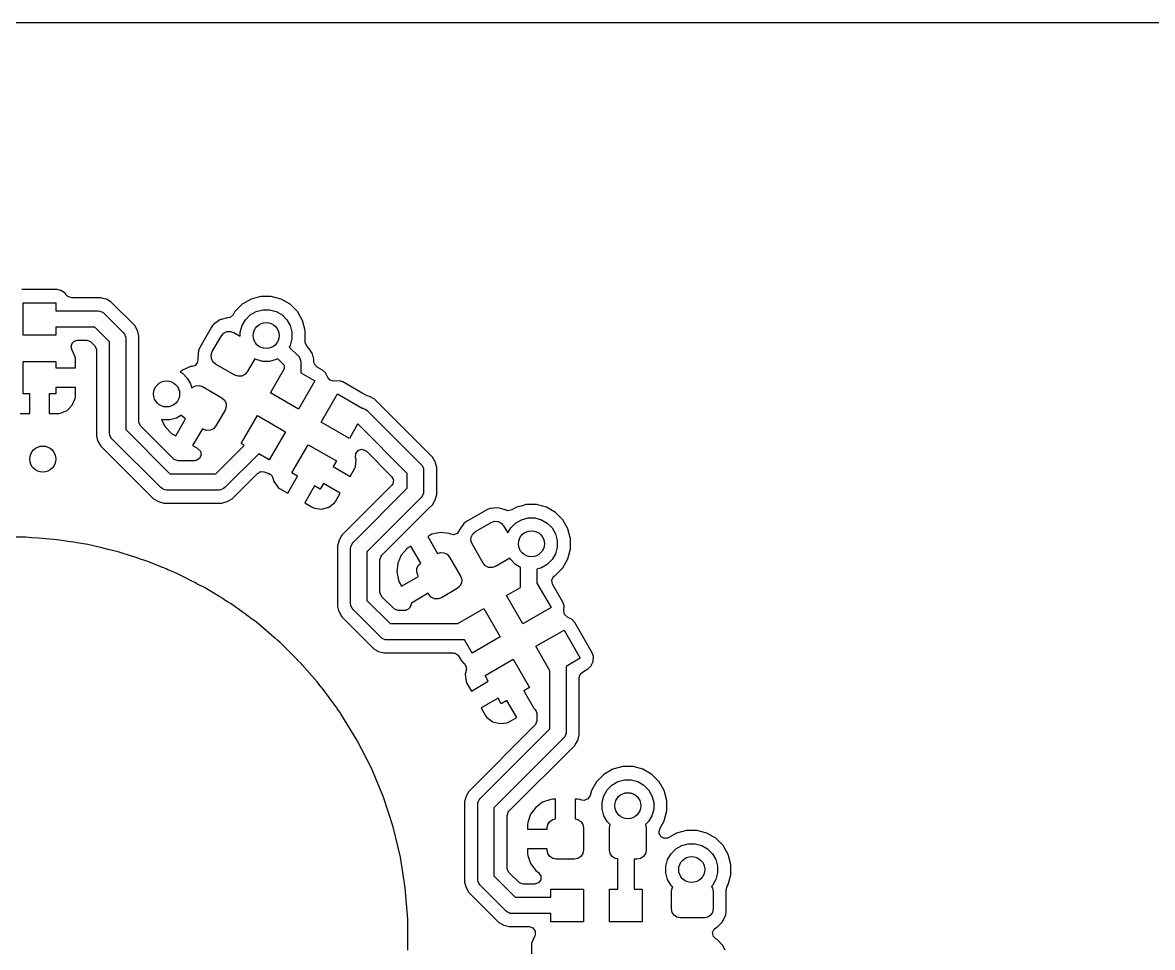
# Model space of a CAD drawing. Extents: x 0.79 to 7.64, y -5.35 to -0.98.
# Drawn here: x 5.716 to 6.399, y -1.543 to -0.984 of the extents above; entities that cross this region are included whole.
import ezdxf

# ---------------------------------------------------------------- set-up
doc = ezdxf.new("R2010")
doc.units = 0
doc.header["$MEASUREMENT"] = 0
doc.layers.add('BLACK', color=7, linetype='CONTINUOUS')

msp = doc.modelspace()

# ---------------------------------------------------------------- linework, layer by layer
at = {"layer": 'BLACK', "linetype": 'CONTINUOUS'}
for p, q in [((4.88976, -0.98427), (7.44077, -0.98427)), ((5.737, -1.14565), (5.71576, -1.14565)), ((5.7393, -1.14611), (5.737, -1.14565)), ((5.737, -1.14565), (5.737, -1.14565)), ((5.74127, -1.14742), (5.7393, -1.14611)), ((5.7393, -1.14611), (5.7393, -1.14611)), ((5.7393, -1.14611), (5.7393, -1.14611)), ((5.7393, -1.14611), (5.7393, -1.14611)), ((5.71654, -1.17323), (5.71654, -1.15354)), ((5.71654, -1.15354), (5.73622, -1.15354)), ((5.73622, -1.15354), (5.73622, -1.15846)), ((5.74191, -1.14785), (5.74127, -1.14742)), ((5.74257, -1.14884), (5.74191, -1.14785)), ((5.74191, -1.14785), (5.74191, -1.14785)), ((5.74352, -1.14983), (5.74257, -1.14884)), ((5.74581, -1.15057), (5.74352, -1.14983)), ((5.7635, -1.15057), (5.74581, -1.15057)), ((5.76549, -1.15111), (5.7635, -1.15057)), ((5.7635, -1.15057), (5.7635, -1.15057)), ((5.76676, -1.15144), (5.76549, -1.15111)), ((5.76968, -1.15313), (5.76676, -1.15144)), ((5.76676, -1.15144), (5.76676, -1.15144)), ((5.78388, -1.16733), (5.76968, -1.15313)), ((5.76968, -1.15313), (5.76968, -1.15313)), ((5.76968, -1.15313), (5.76968, -1.15313)), ((5.85419, -1.15135), (5.8488, -1.15446)), ((5.85709, -1.15057), (5.85419, -1.15135)), ((5.8602, -1.14974), (5.85709, -1.15057)), ((5.86643, -1.14974), (5.8602, -1.14974)), ((5.87244, -1.15135), (5.86643, -1.14974)), ((5.87783, -1.15446), (5.87244, -1.15135)), ((5.73622, -1.15846), (5.76181, -1.15846)), ((5.76181, -1.15846), (5.76277, -1.15856)), ((5.76277, -1.15856), (5.76277, -1.15856)), ((5.76277, -1.15856), (5.76329, -1.15877)), ((5.76329, -1.15877), (5.76455, -1.15929)), ((5.76455, -1.15929), (5.76455, -1.15929)), ((5.76455, -1.15929), (5.76529, -1.15991)), ((5.76529, -1.15991), (5.7771, -1.17172)), ((5.8444, -1.15886), (5.84329, -1.16078)), ((5.8488, -1.15446), (5.8444, -1.15886)), ((5.85373, -1.16089), (5.85729, -1.15883)), ((5.85729, -1.15883), (5.86126, -1.15777)), ((5.86126, -1.15777), (5.86537, -1.15777)), ((5.86537, -1.15777), (5.86934, -1.15883)), ((5.86934, -1.15883), (5.8729, -1.16089)), ((5.88223, -1.15886), (5.87783, -1.15446)), ((5.88535, -1.16425), (5.88223, -1.15886)), ((5.78556, -1.17025), (5.78388, -1.16733)), ((5.78388, -1.16733), (5.78388, -1.16733)), ((5.78388, -1.16733), (5.78388, -1.16733)), ((5.83093, -1.16733), (5.83023, -1.16824)), ((5.83143, -1.16668), (5.83093, -1.16733)), ((5.8353, -1.16396), (5.83143, -1.16668)), ((5.83143, -1.16668), (5.83143, -1.16668)), ((5.83987, -1.16274), (5.8353, -1.16396)), ((5.8353, -1.16396), (5.8353, -1.16396)), ((5.84021, -1.16271), (5.83987, -1.16274)), ((5.8415, -1.16239), (5.8402, -1.16261)), ((5.8402, -1.16261), (5.84021, -1.16271)), ((5.84329, -1.16078), (5.8415, -1.16239)), ((5.8477, -1.17132), (5.84877, -1.16735)), ((5.84877, -1.16735), (5.85082, -1.16379)), ((5.85082, -1.16379), (5.85373, -1.16089)), ((5.8729, -1.16089), (5.87581, -1.16379)), ((5.87581, -1.16379), (5.87786, -1.16735)), ((5.87786, -1.16735), (5.87893, -1.17132)), ((5.88695, -1.17025), (5.88535, -1.16425)), ((5.73622, -1.17323), (5.71654, -1.17323)), ((5.75977, -1.16831), (5.73622, -1.16831)), ((5.73622, -1.16831), (5.73622, -1.17323)), ((5.7687, -1.17724), (5.75977, -1.16831)), ((5.7771, -1.17172), (5.77771, -1.17246)), ((5.77771, -1.17246), (5.77771, -1.17246)), ((5.77771, -1.17246), (5.77821, -1.17367)), ((5.77821, -1.17367), (5.77834, -1.17398)), ((5.77834, -1.17398), (5.77845, -1.17424)), ((5.77845, -1.17424), (5.77854, -1.1752)), ((5.78583, -1.17125), (5.78556, -1.17025)), ((5.78556, -1.17025), (5.78556, -1.17025)), ((5.78596, -1.17173), (5.78583, -1.17125)), ((5.78583, -1.17125), (5.78583, -1.17125)), ((5.78644, -1.17351), (5.78596, -1.17173)), ((5.78644, -1.21793), (5.78644, -1.17351)), ((5.78644, -1.17351), (5.78644, -1.17351)), ((5.83023, -1.16824), (5.82315, -1.18051)), ((5.83023, -1.16824), (5.83023, -1.16824)), ((5.83023, -1.16824), (5.83023, -1.16824)), ((5.83077, -1.18309), (5.83628, -1.17355)), ((5.83628, -1.17355), (5.8377, -1.17193)), ((5.8377, -1.17193), (5.83963, -1.17098)), ((5.83963, -1.17098), (5.84177, -1.17084)), ((5.84177, -1.17084), (5.84381, -1.17153)), ((5.84381, -1.17153), (5.8477, -1.17378)), ((5.8477, -1.17378), (5.8477, -1.17132)), ((5.87893, -1.17132), (5.87893, -1.17544)), ((5.88696, -1.17027), (5.88695, -1.17025)), ((5.88696, -1.17649), (5.88696, -1.17027)), ((5.74553, -1.17999), (5.74572, -1.17946)), ((5.74572, -1.18063), (5.74553, -1.17999)), ((5.74572, -1.17889), (5.74611, -1.17835)), ((5.74572, -1.17946), (5.74572, -1.17889)), ((5.74572, -1.1813), (5.74572, -1.18063)), ((5.74611, -1.17835), (5.74634, -1.17772)), ((5.74634, -1.17772), (5.7468, -1.1774)), ((5.7468, -1.1774), (5.74714, -1.17695)), ((5.74714, -1.17695), (5.74777, -1.17674)), ((5.74777, -1.17674), (5.74833, -1.17636)), ((5.74833, -1.17636), (5.74943, -1.1762)), ((5.74943, -1.1762), (5.75489, -1.1762)), ((5.75489, -1.1762), (5.75718, -1.17695)), ((5.75718, -1.17695), (5.75764, -1.17734)), ((5.75764, -1.17734), (5.75967, -1.17936)), ((5.75967, -1.17936), (5.76076, -1.18151)), ((5.7687, -1.23228), (5.7687, -1.17724)), ((5.77854, -1.1752), (5.77854, -1.23025)), ((5.82315, -1.18051), (5.82239, -1.18233)), ((5.82315, -1.18051), (5.82315, -1.18051)), ((5.87786, -1.17941), (5.87729, -1.1804)), ((5.87729, -1.1804), (5.88282, -1.18593)), ((5.87893, -1.17544), (5.87786, -1.17941)), ((5.88693, -1.17671), (5.88696, -1.17649)), ((5.88694, -1.17783), (5.88693, -1.17671)), ((5.88804, -1.17998), (5.88694, -1.17783)), ((5.8896, -1.18154), (5.88804, -1.17998)), ((5.74605, -1.18176), (5.74572, -1.1813)), ((5.74599, -1.18186), (5.74607, -1.18182)), ((5.74792, -1.18623), (5.74599, -1.18186)), ((5.74607, -1.18182), (5.74605, -1.18176)), ((5.74803, -1.18721), (5.74792, -1.18623)), ((5.74803, -1.19291), (5.74803, -1.18721)), ((5.74803, -1.18721), (5.74803, -1.18721)), ((5.76076, -1.18151), (5.76081, -1.18212)), ((5.76081, -1.18212), (5.76081, -1.2306)), ((5.82199, -1.18738), (5.82188, -1.18952)), ((5.82239, -1.18233), (5.82198, -1.18703)), ((5.82198, -1.18703), (5.82198, -1.18703)), ((5.82198, -1.18703), (5.822, -1.18711)), ((5.82201, -1.18737), (5.82199, -1.18738)), ((5.822, -1.18711), (5.822, -1.18721)), ((5.822, -1.18721), (5.82201, -1.18737)), ((5.82239, -1.18233), (5.82239, -1.18233)), ((5.83008, -1.18513), (5.83077, -1.18309)), ((5.83022, -1.18728), (5.83008, -1.18513)), ((5.83117, -1.1892), (5.83022, -1.18728)), ((5.85644, -1.18744), (5.85191, -1.1953)), ((5.85729, -1.18793), (5.85644, -1.18744)), ((5.87033, -1.18736), (5.86934, -1.18793)), ((5.87442, -1.19145), (5.87033, -1.18736)), ((5.88282, -1.18593), (5.88343, -1.18667)), ((5.88343, -1.18667), (5.88417, -1.18845)), ((5.89128, -1.18446), (5.8896, -1.18154)), ((5.89216, -1.18772), (5.89128, -1.18446)), ((5.89128, -1.18446), (5.89128, -1.18446)), ((5.89128, -1.18446), (5.89128, -1.18446)), ((5.89216, -1.18904), (5.89216, -1.18772)), ((5.89216, -1.18772), (5.89216, -1.18772)), ((5.71654, -1.20866), (5.71654, -1.18898)), ((5.71654, -1.18898), (5.73622, -1.18898)), ((5.73622, -1.18898), (5.73622, -1.19291)), ((5.73622, -1.19291), (5.74803, -1.19291)), ((5.74803, -1.19291), (5.74803, -1.19291)), ((5.81284, -1.1942), (5.81143, -1.19541)), ((5.81762, -1.19211), (5.81284, -1.1942)), ((5.81284, -1.1942), (5.81284, -1.1942)), ((5.81867, -1.19199), (5.81762, -1.19211)), ((5.81762, -1.19211), (5.81762, -1.19211)), ((5.82036, -1.19139), (5.81867, -1.19199)), ((5.82188, -1.18952), (5.82036, -1.19139)), ((5.83279, -1.19062), (5.83117, -1.1892)), ((5.84438, -1.19731), (5.83279, -1.19062)), ((5.86126, -1.18899), (5.85729, -1.18793)), ((5.86537, -1.18899), (5.86126, -1.18899)), ((5.86934, -1.18793), (5.86537, -1.18899)), ((5.8659, -1.20798), (5.87442, -1.19321)), ((5.87442, -1.19321), (5.87442, -1.19145)), ((5.88417, -1.18845), (5.88426, -1.18941)), ((5.88426, -1.18941), (5.88426, -1.19585)), ((5.89249, -1.19063), (5.89216, -1.18904)), ((5.89411, -1.19242), (5.89249, -1.19063)), ((5.89741, -1.19432), (5.89411, -1.19242)), ((5.89917, -1.19587), (5.89741, -1.19432)), ((5.81143, -1.19541), (5.81274, -1.19617)), ((5.81274, -1.19617), (5.81564, -1.19907)), ((5.81564, -1.19907), (5.8177, -1.20263)), ((5.84642, -1.19801), (5.84438, -1.19731)), ((5.84856, -1.19787), (5.84642, -1.19801)), ((5.85049, -1.19691), (5.84856, -1.19787)), ((5.85191, -1.1953), (5.85049, -1.19691)), ((5.89279, -1.20077), (5.88294, -1.21782)), ((5.88426, -1.19585), (5.89279, -1.20077)), ((5.90056, -1.19869), (5.89917, -1.19587)), ((5.90057, -1.19871), (5.90056, -1.19869)), ((5.90056, -1.19869), (5.90056, -1.19869)), ((5.90199, -1.20028), (5.90057, -1.19871)), ((5.90432, -1.20087), (5.90199, -1.20028)), ((5.90748, -1.20066), (5.90432, -1.20087)), ((5.9097, -1.20142), (5.90748, -1.20066)), ((5.90748, -1.20066), (5.90748, -1.20066)), ((5.92135, -1.20815), (5.9097, -1.20142)), ((5.9097, -1.20142), (5.9097, -1.20142)), ((5.9097, -1.20142), (5.9097, -1.20142)), ((5.74803, -1.20472), (5.73622, -1.20472)), ((5.73622, -1.20472), (5.73622, -1.20866)), ((5.74803, -1.21043), (5.74803, -1.20472)), ((5.74803, -1.20472), (5.74803, -1.20472)), ((5.8177, -1.20263), (5.81837, -1.20515)), ((5.81837, -1.20515), (5.8188, -1.20466)), ((5.8188, -1.20466), (5.82073, -1.20371)), ((5.82073, -1.20371), (5.82288, -1.20357)), ((5.82288, -1.20357), (5.82491, -1.20426)), ((5.82491, -1.20426), (5.8365, -1.21095)), ((5.88294, -1.21782), (5.8659, -1.20798)), ((5.92347, -1.20937), (5.92135, -1.20815)), ((5.72047, -1.20866), (5.71654, -1.20866)), ((5.72047, -1.22047), (5.72047, -1.20866)), ((5.73622, -1.20866), (5.73228, -1.20866)), ((5.73228, -1.20866), (5.73228, -1.22047)), ((5.74613, -1.21545), (5.74792, -1.21141)), ((5.74792, -1.21141), (5.74803, -1.21043)), ((5.74803, -1.21043), (5.74803, -1.21043)), ((5.8365, -1.21095), (5.83812, -1.21237)), ((5.83812, -1.21237), (5.83907, -1.2143)), ((5.83907, -1.2143), (5.83921, -1.21645)), ((5.89658, -1.22569), (5.90643, -1.20864)), ((5.90643, -1.20864), (5.92125, -1.2172)), ((5.92441, -1.20976), (5.92347, -1.20937)), ((5.92585, -1.21015), (5.92441, -1.20976)), ((5.92878, -1.21183), (5.92585, -1.21015)), ((5.92585, -1.21015), (5.92585, -1.21015)), ((5.92585, -1.21015), (5.92585, -1.21015)), ((5.9638, -1.24686), (5.92878, -1.21183)), ((5.92878, -1.21183), (5.92878, -1.21183)), ((5.92878, -1.21183), (5.92878, -1.21183)), ((5.71477, -1.22047), (5.72047, -1.22047)), ((5.73228, -1.22047), (5.73228, -1.22047)), ((5.73228, -1.22047), (5.73798, -1.22047)), ((5.73798, -1.22047), (5.73897, -1.22036)), ((5.73798, -1.22047), (5.73798, -1.22047)), ((5.73897, -1.22036), (5.74301, -1.21857)), ((5.74301, -1.21857), (5.74613, -1.21545)), ((5.78644, -1.22536), (5.78644, -1.21793)), ((5.81208, -1.22154), (5.80918, -1.22321)), ((5.81227, -1.22194), (5.81208, -1.22154)), ((5.81389, -1.22335), (5.81227, -1.22194)), ((5.83852, -1.21848), (5.83301, -1.22803)), ((5.83921, -1.21645), (5.83852, -1.21848)), ((5.84818, -1.23866), (5.85802, -1.22161)), ((5.85802, -1.22161), (5.87507, -1.23146)), ((5.92125, -1.2172), (5.92187, -1.21726)), ((5.92187, -1.21726), (5.92187, -1.21726)), ((5.92187, -1.21726), (5.9221, -1.21736)), ((5.9221, -1.21736), (5.92364, -1.218)), ((5.92364, -1.218), (5.92364, -1.218)), ((5.92364, -1.218), (5.92439, -1.21861)), ((5.92439, -1.21861), (5.95702, -1.25124)), ((5.78648, -1.22597), (5.78644, -1.22536)), ((5.78758, -1.22812), (5.78648, -1.22597)), ((5.80732, -1.24785), (5.78758, -1.22812)), ((5.80109, -1.22427), (5.80011, -1.22401)), ((5.80011, -1.22401), (5.80181, -1.2279)), ((5.80521, -1.22427), (5.80109, -1.22427)), ((5.80181, -1.2279), (5.80522, -1.23186)), ((5.80918, -1.22321), (5.80521, -1.22427)), ((5.80867, -1.23398), (5.81457, -1.22375)), ((5.81457, -1.22375), (5.81389, -1.22335)), ((5.83301, -1.22803), (5.83159, -1.22965)), ((5.91363, -1.23553), (5.89658, -1.22569)), ((5.91855, -1.22701), (5.91363, -1.23553)), ((5.91887, -1.22701), (5.91855, -1.22701)), ((5.94862, -1.25676), (5.91887, -1.22701)), ((5.76081, -1.2306), (5.76081, -1.23397)), ((5.76081, -1.23397), (5.7611, -1.23506)), ((5.7611, -1.23506), (5.76168, -1.23723)), ((5.7688, -1.23324), (5.7687, -1.23228)), ((5.76889, -1.23348), (5.7688, -1.23324)), ((5.7688, -1.23324), (5.7688, -1.23324)), ((5.76953, -1.23502), (5.76889, -1.23348)), ((5.77014, -1.23576), (5.76953, -1.23502)), ((5.76953, -1.23502), (5.76953, -1.23502)), ((5.77854, -1.23025), (5.80519, -1.25689)), ((5.80522, -1.23186), (5.80618, -1.23254)), ((5.80618, -1.23254), (5.80867, -1.23398)), ((5.8248, -1.22965), (5.81889, -1.23988)), ((5.82548, -1.23005), (5.8248, -1.22965)), ((5.82752, -1.23074), (5.82548, -1.23005)), ((5.82966, -1.2306), (5.82752, -1.23074)), ((5.83159, -1.22965), (5.82966, -1.2306)), ((5.87507, -1.23146), (5.86523, -1.2485)), ((5.76168, -1.23723), (5.76337, -1.24015)), ((5.76337, -1.24015), (5.76337, -1.24015)), ((5.76337, -1.24015), (5.76337, -1.24015)), ((5.76337, -1.24015), (5.79528, -1.27207)), ((5.79967, -1.26529), (5.77014, -1.23576)), ((5.81889, -1.23988), (5.82138, -1.24132)), ((5.82138, -1.24132), (5.8219, -1.24156)), ((5.8219, -1.24156), (5.82367, -1.24319)), ((5.83283, -1.25689), (5.85001, -1.23972)), ((5.85001, -1.23972), (5.84818, -1.23866)), ((5.87887, -1.25638), (5.88871, -1.23933)), ((5.88871, -1.23933), (5.90576, -1.24917)), ((5.91904, -1.24271), (5.92137, -1.24209)), ((5.92137, -1.24209), (5.92362, -1.24295)), ((5.80778, -1.24825), (5.80732, -1.24785)), ((5.81007, -1.249), (5.80778, -1.24825)), ((5.82028, -1.249), (5.81007, -1.249)), ((5.82104, -1.24892), (5.82028, -1.249)), ((5.82314, -1.24774), (5.82104, -1.24892)), ((5.82415, -1.24555), (5.82314, -1.24774)), ((5.82367, -1.24319), (5.82415, -1.24555)), ((5.85883, -1.24481), (5.83835, -1.26529)), ((5.86523, -1.2485), (5.85883, -1.24481)), ((5.90576, -1.24917), (5.90379, -1.25258)), ((5.91726, -1.25264), (5.91774, -1.24825)), ((5.9174, -1.24699), (5.91753, -1.24458)), ((5.91774, -1.24825), (5.9174, -1.24699)), ((5.91753, -1.24458), (5.91904, -1.24271)), ((5.91774, -1.24825), (5.91774, -1.24825)), ((5.92362, -1.24295), (5.92392, -1.24322)), ((5.92392, -1.24322), (5.93916, -1.25846)), ((5.96548, -1.24978), (5.9638, -1.24686)), ((5.9638, -1.24686), (5.9638, -1.24686)), ((5.9638, -1.24686), (5.9638, -1.24686)), ((5.85889, -1.25631), (5.8596, -1.25578)), ((5.8596, -1.25578), (5.85993, -1.25578)), ((5.85993, -1.25578), (5.86024, -1.25562)), ((5.86024, -1.25562), (5.86201, -1.25575)), ((5.86201, -1.25575), (5.86206, -1.25576)), ((5.86206, -1.25576), (5.86418, -1.25648)), ((5.90379, -1.25258), (5.91402, -1.25849)), ((5.91402, -1.25849), (5.91687, -1.25355)), ((5.91687, -1.25355), (5.91726, -1.25264)), ((5.91687, -1.25355), (5.91687, -1.25355)), ((5.91726, -1.25264), (5.91726, -1.25264)), ((5.95702, -1.25124), (5.95764, -1.25199)), ((5.95764, -1.25199), (5.95764, -1.25199)), ((5.95764, -1.25199), (5.9579, -1.25264)), ((5.9579, -1.25264), (5.95835, -1.25372)), ((5.95835, -1.25372), (5.95837, -1.25376)), ((5.95837, -1.25376), (5.95846, -1.25472)), ((5.95846, -1.25472), (5.95846, -1.26772)), ((5.96636, -1.25304), (5.96548, -1.24978)), ((5.96548, -1.24978), (5.96548, -1.24978)), ((5.96548, -1.24978), (5.96548, -1.24978)), ((5.96636, -1.26603), (5.96636, -1.25304)), ((5.80519, -1.25689), (5.83283, -1.25689)), ((5.84274, -1.27207), (5.85809, -1.25671)), ((5.85809, -1.25671), (5.85889, -1.25631)), ((5.86418, -1.25648), (5.86433, -1.25647)), ((5.86433, -1.25647), (5.86483, -1.25663)), ((5.86483, -1.25663), (5.86555, -1.25714)), ((5.86555, -1.25714), (5.86635, -1.25752)), ((5.86635, -1.25752), (5.86654, -1.25784)), ((5.86654, -1.25784), (5.86679, -1.25802)), ((5.86679, -1.25802), (5.86698, -1.25859)), ((5.86698, -1.25859), (5.86743, -1.25934)), ((5.86743, -1.25934), (5.86803, -1.26157)), ((5.86803, -1.26157), (5.86803, -1.26157)), ((5.86803, -1.26157), (5.87064, -1.26513)), ((5.87637, -1.26857), (5.88228, -1.25835)), ((5.88228, -1.25835), (5.87887, -1.25638)), ((5.89788, -1.26281), (5.89591, -1.26622)), ((5.90811, -1.26872), (5.89788, -1.26281)), ((5.91402, -1.25849), (5.91402, -1.25849)), ((5.93916, -1.25846), (5.94025, -1.26061)), ((5.93988, -1.26299), (5.93916, -1.26398)), ((5.94025, -1.26061), (5.93988, -1.26299)), ((5.94862, -1.26568), (5.94862, -1.25676)), ((5.80042, -1.2659), (5.79967, -1.26529)), ((5.80118, -1.26622), (5.80042, -1.2659)), ((5.80042, -1.2659), (5.80042, -1.2659)), ((5.80219, -1.26664), (5.80118, -1.26622)), ((5.80315, -1.26673), (5.80219, -1.26664)), ((5.80219, -1.26664), (5.80219, -1.26664)), ((5.83487, -1.26673), (5.80315, -1.26673)), ((5.83583, -1.26664), (5.83487, -1.26673)), ((5.83684, -1.26622), (5.83583, -1.26664)), ((5.83583, -1.26664), (5.83583, -1.26664)), ((5.83761, -1.2659), (5.83684, -1.26622)), ((5.83835, -1.26529), (5.83761, -1.2659)), ((5.83761, -1.2659), (5.83761, -1.2659)), ((5.87064, -1.26513), (5.87064, -1.26513)), ((5.87064, -1.26513), (5.87143, -1.26572)), ((5.87143, -1.26572), (5.87637, -1.26857)), ((5.8925, -1.26425), (5.8866, -1.27448)), ((5.89591, -1.26622), (5.8925, -1.26425)), ((5.90526, -1.27365), (5.90811, -1.26872)), ((5.93916, -1.26398), (5.90904, -1.2941)), ((5.91581, -1.29849), (5.94862, -1.26568)), ((5.95837, -1.26868), (5.95764, -1.27045)), ((5.95846, -1.26772), (5.95837, -1.26868)), ((5.95837, -1.26868), (5.95837, -1.26868)), ((5.96548, -1.27266), (5.96636, -1.2694)), ((5.96636, -1.2694), (5.96636, -1.26603)), ((5.79528, -1.27207), (5.79528, -1.27207)), ((5.79528, -1.27207), (5.79528, -1.27207)), ((5.79528, -1.27207), (5.7982, -1.27375)), ((5.7982, -1.27375), (5.7982, -1.27375)), ((5.7982, -1.27375), (5.7982, -1.27375)), ((5.7982, -1.27375), (5.7982, -1.27375)), ((5.7982, -1.27375), (5.80146, -1.27463)), ((5.80146, -1.27463), (5.80146, -1.27463)), ((5.80146, -1.27463), (5.83656, -1.27463)), ((5.83656, -1.27463), (5.8371, -1.27448)), ((5.83656, -1.27463), (5.83656, -1.27463)), ((5.8371, -1.27448), (5.83982, -1.27375)), ((5.83982, -1.27375), (5.84274, -1.27207)), ((5.83982, -1.27375), (5.83982, -1.27375)), ((5.83982, -1.27375), (5.83982, -1.27375)), ((5.84274, -1.27207), (5.84274, -1.27207)), ((5.84274, -1.27207), (5.84274, -1.27207)), ((5.8866, -1.27448), (5.89154, -1.27733)), ((5.9011, -1.27706), (5.90467, -1.27445)), ((5.90467, -1.27445), (5.90526, -1.27365)), ((5.90467, -1.27445), (5.90467, -1.27445)), ((5.90526, -1.27365), (5.90526, -1.27365)), ((5.95702, -1.2712), (5.92421, -1.30401)), ((5.95764, -1.27045), (5.95702, -1.2712)), ((5.96141, -1.27797), (5.9638, -1.27559)), ((5.9638, -1.27559), (5.96526, -1.27306)), ((5.96526, -1.27306), (5.96548, -1.27266)), ((6.0175, -1.27638), (6.0145, -1.27718)), ((6.02051, -1.27557), (6.0175, -1.27638)), ((6.02673, -1.27557), (6.02051, -1.27557)), ((6.03275, -1.27718), (6.02673, -1.27557)), ((5.89154, -1.27733), (5.89245, -1.27772)), ((5.89245, -1.27772), (5.89245, -1.27772)), ((5.89245, -1.27772), (5.89684, -1.2782)), ((5.89684, -1.2782), (5.9011, -1.27706)), ((5.89684, -1.2782), (5.89684, -1.2782)), ((5.93325, -1.30614), (5.96141, -1.27797)), ((5.96141, -1.27797), (5.96141, -1.27797)), ((5.9967, -1.27866), (5.98444, -1.28574)), ((5.99852, -1.27791), (5.9967, -1.27866)), ((5.9967, -1.27866), (5.9967, -1.27866)), ((6.00323, -1.27749), (5.99852, -1.27791)), ((5.99852, -1.27791), (5.99852, -1.27791)), ((6.00501, -1.27797), (6.00323, -1.27749)), ((6.00323, -1.27749), (6.00323, -1.27749)), ((6.00323, -1.27749), (6.00323, -1.27749)), ((6.0078, -1.27872), (6.00501, -1.27797)), ((6.00811, -1.27886), (6.0078, -1.27872)), ((6.00815, -1.27878), (6.00811, -1.27886)), ((6.00942, -1.27925), (6.00815, -1.27878)), ((6.01177, -1.27875), (6.00942, -1.27925)), ((6.0145, -1.27718), (6.01177, -1.27875)), ((6.03814, -1.28029), (6.03275, -1.27718)), ((6.04254, -1.2847), (6.03814, -1.28029)), ((5.98287, -1.28694), (5.98016, -1.29081)), ((5.98384, -1.28619), (5.98287, -1.28694)), ((5.98443, -1.28574), (5.98384, -1.28619)), ((5.98444, -1.28574), (5.98443, -1.28574)), ((5.98444, -1.28574), (5.98444, -1.28574)), ((5.98974, -1.29179), (5.99929, -1.28628)), ((5.99929, -1.28628), (6.00133, -1.28559)), ((6.00133, -1.28559), (6.00347, -1.28573)), ((6.00347, -1.28573), (6.0054, -1.28668)), ((6.0054, -1.28668), (6.00682, -1.2883)), ((6.00682, -1.2883), (6.00936, -1.29269)), ((6.00936, -1.29269), (6.01113, -1.28963)), ((6.01113, -1.28963), (6.01404, -1.28672)), ((6.01404, -1.28672), (6.0176, -1.28466)), ((6.0176, -1.28466), (6.02157, -1.2836)), ((6.02157, -1.2836), (6.02568, -1.2836)), ((6.02568, -1.2836), (6.02965, -1.28466)), ((6.02965, -1.28466), (6.03321, -1.28672)), ((6.03321, -1.28672), (6.03612, -1.28963)), ((6.03612, -1.28963), (6.03817, -1.29319)), ((6.04565, -1.29009), (6.04254, -1.2847)), ((6.04706, -1.29533), (6.04565, -1.29009)), ((5.7181, -1.29526), (5.71059, -1.29526)), ((5.72167, -1.29554), (5.7181, -1.29526)), ((5.7259, -1.29587), (5.72167, -1.29554)), ((5.72598, -1.29588), (5.7259, -1.29587)), ((5.72799, -1.29596), (5.72598, -1.29588)), ((5.72981, -1.29618), (5.72799, -1.29596)), ((5.72989, -1.29618), (5.72981, -1.29618)), ((5.7351, -1.29659), (5.72989, -1.29618)), ((5.72989, -1.29618), (5.72989, -1.29618)), ((5.73691, -1.29674), (5.7351, -1.29659)), ((5.74505, -1.29803), (5.73691, -1.29674)), ((5.73691, -1.29674), (5.73691, -1.29674)), ((5.73691, -1.29674), (5.73691, -1.29674)), ((5.90735, -1.29702), (5.90678, -1.29914)), ((5.90904, -1.2941), (5.90735, -1.29702)), ((5.90735, -1.29702), (5.90735, -1.29702)), ((5.96246, -1.29391), (5.96099, -1.29475)), ((5.96099, -1.29475), (5.96694, -1.30505)), ((5.96353, -1.29342), (5.96246, -1.29391)), ((5.96246, -1.29391), (5.96246, -1.29391)), ((5.96866, -1.29245), (5.96353, -1.29342)), ((5.96353, -1.29342), (5.96353, -1.29342)), ((5.97385, -1.29303), (5.96866, -1.29245)), ((5.96866, -1.29245), (5.96866, -1.29245)), ((5.97482, -1.29345), (5.97385, -1.29303)), ((5.97658, -1.29377), (5.97482, -1.29345)), ((5.97883, -1.29291), (5.97658, -1.29377)), ((5.98, -1.29111), (5.97883, -1.29291)), ((5.98002, -1.29112), (5.98, -1.29111)), ((5.98009, -1.29097), (5.98002, -1.29112)), ((5.98014, -1.29089), (5.98009, -1.29097)), ((5.98016, -1.29081), (5.98014, -1.29089)), ((5.98016, -1.29081), (5.98016, -1.29081)), ((5.98703, -1.29729), (5.98717, -1.29514)), ((5.98717, -1.29514), (5.98813, -1.29321)), ((5.98813, -1.29321), (5.98974, -1.29179)), ((6.03817, -1.29319), (6.03924, -1.29716)), ((6.04726, -1.2961), (6.04706, -1.29533)), ((6.04726, -1.30233), (6.04726, -1.2961)), ((5.74513, -1.29804), (5.74505, -1.29803)), ((5.74505, -1.29803), (5.74505, -1.29803)), ((5.7472, -1.29829), (5.74513, -1.29804)), ((5.74888, -1.29863), (5.7472, -1.29829)), ((5.75152, -1.29905), (5.74888, -1.29863)), ((5.75555, -1.29969), (5.75152, -1.29905)), ((5.76399, -1.30171), (5.75555, -1.29969)), ((5.75555, -1.29969), (5.75555, -1.29969)), ((5.76399, -1.30172), (5.76399, -1.30171)), ((5.76406, -1.30173), (5.76399, -1.30172)), ((5.76616, -1.30216), (5.76406, -1.30173)), ((5.76768, -1.3026), (5.76616, -1.30216)), ((5.76777, -1.30262), (5.76768, -1.3026)), ((5.77391, -1.30409), (5.76777, -1.30262)), ((5.76777, -1.30262), (5.76777, -1.30262)), ((5.90678, -1.29914), (5.90648, -1.30028)), ((5.90648, -1.30028), (5.90648, -1.30028)), ((5.90648, -1.30028), (5.90648, -1.33375)), ((5.90678, -1.29914), (5.90678, -1.29914)), ((5.90678, -1.29914), (5.90678, -1.29914)), ((5.91437, -1.30197), (5.91446, -1.30101)), ((5.91437, -1.33543), (5.91437, -1.30197)), ((5.91446, -1.30101), (5.9152, -1.29923)), ((5.9152, -1.29923), (5.91581, -1.29849)), ((5.9152, -1.29923), (5.9152, -1.29923)), ((5.94834, -1.30218), (5.94493, -1.30614)), ((5.9493, -1.30151), (5.94834, -1.30218)), ((5.95076, -1.30066), (5.9493, -1.30151)), ((5.95671, -1.31095), (5.95076, -1.30066)), ((5.98772, -1.29932), (5.98703, -1.29729)), ((5.99442, -1.31091), (5.98772, -1.29932)), ((6.03924, -1.30127), (6.03817, -1.30524)), ((6.03924, -1.29716), (6.03924, -1.30127)), ((6.04565, -1.30834), (6.04726, -1.30233)), ((5.7826, -1.30692), (5.77391, -1.30409)), ((5.78266, -1.30694), (5.7826, -1.30692)), ((5.7826, -1.30692), (5.7826, -1.30692)), ((5.78474, -1.30754), (5.78266, -1.30694)), ((5.7861, -1.30806), (5.78474, -1.30754)), ((5.78619, -1.30809), (5.7861, -1.30806)), ((5.79185, -1.30993), (5.78619, -1.30809)), ((5.79186, -1.30993), (5.79185, -1.30993)), ((5.79728, -1.31218), (5.79186, -1.30993)), ((5.92421, -1.30401), (5.92421, -1.33339)), ((5.93211, -1.30889), (5.93285, -1.3066)), ((5.93211, -1.31612), (5.93211, -1.30889)), ((5.93285, -1.3066), (5.93325, -1.30614)), ((5.94493, -1.30614), (5.94284, -1.31093)), ((5.96694, -1.30505), (5.96859, -1.30449)), ((5.96859, -1.30449), (5.97074, -1.30463)), ((5.97074, -1.30463), (5.97267, -1.30558)), ((5.97267, -1.30558), (5.97409, -1.3072)), ((5.97409, -1.3072), (5.98078, -1.31879)), ((6.01062, -1.30792), (6.00195, -1.31293)), ((6.01113, -1.3088), (6.01062, -1.30792)), ((6.01404, -1.31171), (6.01113, -1.3088)), ((6.03612, -1.3088), (6.03321, -1.31171)), ((6.03817, -1.30524), (6.03612, -1.3088)), ((6.04254, -1.31373), (6.04565, -1.30834)), ((5.80063, -1.31356), (5.79728, -1.31218)), ((5.80075, -1.31361), (5.80063, -1.31356)), ((5.8008, -1.31363), (5.80075, -1.31361)), ((5.80075, -1.31361), (5.80075, -1.31361)), ((5.80283, -1.3144), (5.8008, -1.31363)), ((5.80401, -1.31496), (5.80283, -1.3144)), ((5.8041, -1.315), (5.80401, -1.31496)), ((5.80929, -1.31715), (5.8041, -1.315)), ((5.8041, -1.315), (5.8041, -1.315)), ((5.8041, -1.315), (5.8041, -1.315)), ((5.8142, -1.31965), (5.80929, -1.31715)), ((5.93211, -1.32851), (5.93211, -1.31612)), ((5.94284, -1.31093), (5.94226, -1.31612)), ((5.94226, -1.31612), (5.94323, -1.32125)), ((5.94226, -1.31612), (5.94226, -1.31612)), ((5.94284, -1.31093), (5.94284, -1.31093)), ((5.9543, -1.31618), (5.95444, -1.31404)), ((5.95499, -1.31822), (5.9543, -1.31618)), ((5.95444, -1.31404), (5.95539, -1.31211)), ((5.95539, -1.31211), (5.95671, -1.31095)), ((5.99584, -1.31253), (5.99442, -1.31091)), ((5.99776, -1.31348), (5.99584, -1.31253)), ((5.99991, -1.31362), (5.99776, -1.31348)), ((6.00195, -1.31293), (5.99991, -1.31362)), ((6.01708, -1.31347), (6.01404, -1.31171)), ((6.01708, -1.32554), (6.01708, -1.31347)), ((6.02965, -1.31376), (6.02693, -1.31449)), ((6.02693, -1.31449), (6.02693, -1.32291)), ((6.03321, -1.31171), (6.02965, -1.31376)), ((6.03814, -1.31813), (6.04254, -1.31373)), ((5.81833, -1.32176), (5.8142, -1.31965)), ((5.81838, -1.32178), (5.81833, -1.32176)), ((5.82031, -1.3227), (5.81838, -1.32178)), ((5.82131, -1.32327), (5.82031, -1.3227)), ((5.8214, -1.32332), (5.82131, -1.32327)), ((5.82611, -1.32572), (5.8214, -1.32332)), ((5.8214, -1.32332), (5.8214, -1.32332)), ((5.94323, -1.32125), (5.94323, -1.32125)), ((5.94323, -1.32125), (5.94372, -1.32232)), ((5.94372, -1.32232), (5.94372, -1.32232)), ((5.94372, -1.32232), (5.94516, -1.32481)), ((5.94516, -1.32481), (5.95539, -1.3189)), ((5.95539, -1.3189), (5.95499, -1.31822)), ((5.98133, -1.32297), (5.98038, -1.3249)), ((5.98078, -1.31879), (5.98147, -1.32082)), ((5.98147, -1.32082), (5.98133, -1.32297)), ((6.02693, -1.32291), (6.03545, -1.33767)), ((6.03595, -1.32125), (6.03693, -1.31905)), ((6.03645, -1.32361), (6.03595, -1.32125)), ((6.04268, -1.3344), (6.03645, -1.32361)), ((6.03693, -1.31905), (6.03787, -1.31828)), ((6.03787, -1.31828), (6.03814, -1.31813)), ((5.83528, -1.33134), (5.82611, -1.32572)), ((5.82611, -1.32572), (5.82611, -1.32572)), ((5.93215, -1.32912), (5.93211, -1.32851)), ((5.93325, -1.33127), (5.93215, -1.32912)), ((5.94039, -1.33841), (5.93325, -1.33127)), ((5.94516, -1.32481), (5.94516, -1.32481)), ((5.96129, -1.32913), (5.95106, -1.33504)), ((5.96169, -1.32981), (5.96129, -1.32913)), ((5.9631, -1.33143), (5.96169, -1.32981)), ((5.97876, -1.32632), (5.96922, -1.33183)), ((5.98038, -1.3249), (5.97876, -1.32632)), ((6.00856, -1.33046), (6.01708, -1.32554)), ((6.0184, -1.34751), (6.00856, -1.33046)), ((5.83529, -1.33134), (5.83528, -1.33134)), ((5.83707, -1.33237), (5.83529, -1.33134)), ((5.83789, -1.33294), (5.83707, -1.33237)), ((5.83798, -1.33299), (5.83789, -1.33294)), ((5.84003, -1.33425), (5.83798, -1.33299)), ((5.83798, -1.33299), (5.83798, -1.33299)), ((5.8422, -1.33558), (5.84003, -1.33425)), ((5.84881, -1.34038), (5.8422, -1.33558)), ((5.90648, -1.33375), (5.90648, -1.33712)), ((5.90648, -1.33712), (5.90709, -1.33943)), ((5.91446, -1.33639), (5.91437, -1.33543)), ((5.91456, -1.33662), (5.91446, -1.33639)), ((5.91446, -1.33639), (5.91446, -1.33639)), ((5.9152, -1.33817), (5.91456, -1.33662)), ((5.92421, -1.33339), (5.93826, -1.34744)), ((5.95015, -1.33751), (5.94981, -1.33826)), ((5.95062, -1.33685), (5.95015, -1.33751)), ((5.95065, -1.33659), (5.95062, -1.33659)), ((5.95062, -1.33659), (5.95062, -1.33685)), ((5.95078, -1.33608), (5.95065, -1.33659)), ((5.95079, -1.33606), (5.95078, -1.33608)), ((5.95106, -1.33504), (5.95079, -1.33605)), ((5.95079, -1.33605), (5.95079, -1.33606)), ((5.96503, -1.33238), (5.9631, -1.33143)), ((5.96718, -1.33252), (5.96503, -1.33238)), ((5.96922, -1.33183), (5.96718, -1.33252)), ((6.03545, -1.33767), (6.0184, -1.34751)), ((6.04343, -1.33662), (6.04268, -1.3344)), ((6.04322, -1.33975), (6.04343, -1.33662)), ((5.85137, -1.34224), (5.84881, -1.34038)), ((5.85141, -1.34227), (5.85137, -1.34224)), ((5.85299, -1.34336), (5.85141, -1.34227)), ((5.85363, -1.34389), (5.85299, -1.34336)), ((5.85372, -1.34395), (5.85363, -1.34389)), ((5.85747, -1.34667), (5.85372, -1.34395)), ((5.90709, -1.33943), (5.90735, -1.34038)), ((5.90735, -1.34038), (5.90904, -1.3433)), ((5.90904, -1.3433), (5.90904, -1.3433)), ((5.90904, -1.3433), (5.92597, -1.36023)), ((5.91581, -1.33891), (5.9152, -1.33817)), ((5.9152, -1.33817), (5.9152, -1.33817)), ((5.93274, -1.35584), (5.91581, -1.33891)), ((5.94085, -1.3388), (5.94039, -1.33841)), ((5.94314, -1.33955), (5.94085, -1.3388)), ((5.94692, -1.33955), (5.94314, -1.33955)), ((5.94773, -1.33946), (5.94692, -1.33955)), ((5.94843, -1.33905), (5.94773, -1.33946)), ((5.94921, -1.3388), (5.94843, -1.33905)), ((5.94945, -1.33847), (5.94921, -1.3388)), ((5.94981, -1.33826), (5.94945, -1.33847)), ((5.97916, -1.34744), (5.99492, -1.33834)), ((5.99492, -1.33834), (6.00476, -1.35539)), ((6.04322, -1.33977), (6.04322, -1.33975)), ((6.04322, -1.33975), (6.04322, -1.33975)), ((6.04366, -1.34184), (6.04322, -1.33977)), ((6.04539, -1.34352), (6.04366, -1.34184)), ((6.04541, -1.34353), (6.04539, -1.34352)), ((6.04822, -1.34492), (6.04541, -1.34353)), ((6.04541, -1.34353), (6.04541, -1.34353)), ((6.04977, -1.34669), (6.04822, -1.34492)), ((5.86663, -1.3545), (5.85747, -1.34667)), ((5.85747, -1.34667), (5.85747, -1.34667)), ((5.93826, -1.34744), (5.97916, -1.34744)), ((6.02628, -1.36115), (6.04332, -1.35131)), ((6.04332, -1.35131), (6.05317, -1.36835)), ((6.06039, -1.36508), (6.04977, -1.34669)), ((5.86664, -1.3545), (5.86663, -1.3545)), ((5.86798, -1.3556), (5.86664, -1.3545)), ((5.86845, -1.35605), (5.86798, -1.3556)), ((5.86854, -1.35613), (5.86845, -1.35605)), ((5.87032, -1.35765), (5.86854, -1.35613)), ((5.87182, -1.35893), (5.87032, -1.35765)), ((5.93349, -1.35645), (5.93274, -1.35584)), ((5.93526, -1.35719), (5.93349, -1.35645)), ((5.93622, -1.35728), (5.93526, -1.35719)), ((5.93526, -1.35719), (5.93526, -1.35719)), ((5.98313, -1.35728), (5.93622, -1.35728)), ((5.98772, -1.36523), (5.98313, -1.35728)), ((6.00476, -1.35539), (5.98772, -1.36523)), ((5.88087, -1.36798), (5.87182, -1.35893)), ((5.92597, -1.36023), (5.92597, -1.36023)), ((5.92597, -1.36023), (5.92835, -1.36262)), ((5.92835, -1.36262), (5.92981, -1.36346)), ((5.92981, -1.36346), (5.9301, -1.36363)), ((5.9301, -1.36363), (5.9301, -1.36363)), ((5.9301, -1.36363), (5.93127, -1.3643)), ((5.93127, -1.3643), (5.93127, -1.3643)), ((5.93127, -1.3643), (5.93453, -1.36518)), ((5.93453, -1.36518), (5.93791, -1.36518)), ((5.93791, -1.36518), (5.97632, -1.36518)), ((5.97632, -1.36518), (5.9769, -1.36537)), ((5.9769, -1.36537), (5.97751, -1.36536)), ((5.97751, -1.36536), (5.97793, -1.3657)), ((6.0348, -1.37591), (6.02628, -1.36115)), ((6.06115, -1.3673), (6.06039, -1.36508)), ((5.88089, -1.368), (5.88087, -1.36798)), ((5.88087, -1.36798), (5.88087, -1.36798)), ((5.88193, -1.369), (5.88089, -1.368)), ((5.88225, -1.36936), (5.88193, -1.369)), ((5.88234, -1.36945), (5.88225, -1.36936)), ((5.8845, -1.37161), (5.88234, -1.36945)), ((5.88234, -1.36945), (5.88234, -1.36945)), ((5.88516, -1.37227), (5.8845, -1.37161)), ((5.97793, -1.3657), (5.97861, -1.36592)), ((5.97861, -1.36592), (5.97947, -1.36677)), ((5.97947, -1.36677), (5.97959, -1.36694)), ((5.97959, -1.36694), (5.98127, -1.36985)), ((5.98127, -1.36985), (5.98282, -1.37161)), ((5.98282, -1.37161), (5.98312, -1.37176)), ((5.98312, -1.37176), (5.98359, -1.3724)), ((5.99559, -1.37887), (6.01264, -1.36902)), ((6.01264, -1.36902), (6.02248, -1.38607)), ((6.05317, -1.36835), (6.04464, -1.37328)), ((6.05955, -1.37325), (6.06094, -1.37044)), ((6.06094, -1.37044), (6.06115, -1.3673)), ((5.89408, -1.38271), (5.88516, -1.37227)), ((5.98359, -1.3724), (5.9838, -1.37304)), ((5.98421, -1.37571), (5.98361, -1.37794)), ((5.98361, -1.37794), (5.98361, -1.37794)), ((5.98361, -1.37794), (5.98409, -1.38233)), ((5.9838, -1.37304), (5.98418, -1.3736)), ((5.98418, -1.3736), (5.98419, -1.37423)), ((5.98419, -1.37423), (5.98434, -1.37469)), ((5.98434, -1.37469), (5.9842, -1.37513)), ((5.9842, -1.37513), (5.98421, -1.37571)), ((5.99756, -1.38228), (5.99559, -1.37887)), ((6.0348, -1.411), (6.0348, -1.37591)), ((6.04464, -1.37328), (6.04464, -1.41303)), ((6.05254, -1.38008), (6.05328, -1.37779)), ((6.05328, -1.37779), (6.05449, -1.37671)), ((6.05449, -1.37671), (6.05779, -1.3748)), ((6.05779, -1.3748), (6.05955, -1.37325)), ((6.05779, -1.3748), (6.05779, -1.3748)), ((6.05779, -1.3748), (6.05779, -1.3748)), ((5.89476, -1.38348), (5.89408, -1.38271)), ((5.89495, -1.38373), (5.89476, -1.38348)), ((5.89502, -1.38382), (5.89495, -1.38373)), ((5.89742, -1.38663), (5.89502, -1.38382)), ((5.98409, -1.38233), (5.98409, -1.38233)), ((5.98409, -1.38233), (5.98448, -1.38324)), ((5.98448, -1.38324), (5.98733, -1.38818)), ((5.98733, -1.38818), (5.99756, -1.38228)), ((6.05254, -1.41135), (6.05254, -1.38008)), ((5.90598, -1.39841), (5.89742, -1.38663)), ((5.98733, -1.38818), (5.98733, -1.38818)), ((6.00347, -1.3925), (5.99324, -1.39841)), ((6.00543, -1.39591), (6.00347, -1.3925)), ((6.02248, -1.38607), (6.01907, -1.38804)), ((6.01907, -1.38804), (6.02532, -1.39885)), ((5.90608, -1.39855), (5.90598, -1.39841)), ((5.90612, -1.3986), (5.90608, -1.39855)), ((5.90639, -1.39895), (5.90612, -1.3986)), ((5.9064, -1.39898), (5.90639, -1.39895)), ((5.90652, -1.39915), (5.9064, -1.39898)), ((5.90805, -1.40125), (5.90652, -1.39915)), ((5.90652, -1.39915), (5.90652, -1.39915)), ((5.99324, -1.39841), (5.99609, -1.40335)), ((5.99324, -1.39841), (5.99324, -1.39841)), ((6.00884, -1.39395), (6.00543, -1.39591)), ((6.01475, -1.40417), (6.00884, -1.39395)), ((6.02532, -1.39885), (6.02604, -1.39932)), ((6.02604, -1.39932), (6.02608, -1.39942)), ((6.02608, -1.39942), (6.02616, -1.39949)), ((6.02616, -1.39949), (6.0265, -1.40054)), ((5.90852, -1.4019), (5.90805, -1.40125)), ((5.91837, -1.41798), (5.90852, -1.4019)), ((5.99609, -1.40335), (5.99668, -1.40414)), ((5.99668, -1.40414), (6.00024, -1.40675)), ((6.00981, -1.40702), (6.01475, -1.40417)), ((6.02691, -1.40611), (6.02616, -1.4084)), ((6.0265, -1.40054), (6.0269, -1.40157)), ((6.0269, -1.40157), (6.02691, -1.40178)), ((6.02691, -1.40178), (6.02691, -1.40611)), ((6.02577, -1.40887), (5.98581, -1.44882)), ((5.99258, -1.45321), (6.0348, -1.411)), ((6.00024, -1.40675), (6.00024, -1.40675)), ((6.00024, -1.40675), (6.00451, -1.40789)), ((6.00451, -1.40789), (6.0089, -1.40742)), ((6.0089, -1.40742), (6.00981, -1.40702)), ((6.0089, -1.40742), (6.0089, -1.40742)), ((6.02616, -1.4084), (6.02577, -1.40887)), ((6.04464, -1.41303), (6.04455, -1.41399)), ((6.05254, -1.41472), (6.05254, -1.41135)), ((5.91838, -1.41799), (5.91837, -1.41798)), ((5.92694, -1.4348), (5.91838, -1.41799)), ((6.0432, -1.41651), (6.00098, -1.45873)), ((6.04381, -1.41577), (6.0432, -1.41651)), ((6.0445, -1.4141), (6.04381, -1.41577)), ((6.04381, -1.41577), (6.04381, -1.41577)), ((6.04455, -1.41399), (6.0445, -1.4141)), ((6.04455, -1.41399), (6.04455, -1.41399)), ((6.0503, -1.42033), (6.05166, -1.41798)), ((6.05166, -1.41798), (6.05254, -1.41472)), ((6.05166, -1.41798), (6.05166, -1.41798)), ((6.05166, -1.41798), (6.05166, -1.41798)), ((6.01002, -1.46086), (6.04998, -1.4209)), ((6.04998, -1.4209), (6.0503, -1.42033)), ((5.93417, -1.45224), (5.92694, -1.4348)), ((6.06737, -1.43856), (6.06297, -1.44296)), ((6.07276, -1.43545), (6.06737, -1.43856)), ((6.07364, -1.43522), (6.07276, -1.43545)), ((6.07878, -1.43384), (6.07364, -1.43522)), ((6.085, -1.43384), (6.07878, -1.43384)), ((6.09102, -1.43545), (6.085, -1.43384)), ((6.09641, -1.43856), (6.09102, -1.43545)), ((6.10081, -1.44296), (6.09641, -1.43856)), ((6.06297, -1.44296), (6.05986, -1.44836)), ((6.0694, -1.44789), (6.0723, -1.44499)), ((6.0723, -1.44499), (6.07586, -1.44293)), ((6.07586, -1.44293), (6.07983, -1.44187)), ((6.07983, -1.44187), (6.08395, -1.44187)), ((6.08395, -1.44187), (6.08792, -1.44293)), ((6.08792, -1.44293), (6.09148, -1.44499)), ((6.09148, -1.44499), (6.09438, -1.44789)), ((6.10392, -1.44836), (6.10081, -1.44296)), ((5.94, -1.47019), (5.93417, -1.45224)), ((5.98391, -1.45253), (5.98325, -1.45501)), ((5.98412, -1.45175), (5.98391, -1.45253)), ((5.98391, -1.45253), (5.98391, -1.45253)), ((5.98581, -1.44882), (5.98412, -1.45175)), ((5.98412, -1.45175), (5.98412, -1.45175)), ((5.99164, -1.45475), (5.99197, -1.45396)), ((5.99197, -1.45396), (5.99258, -1.45321)), ((5.99197, -1.45396), (5.99197, -1.45396)), ((6.03533, -1.45365), (6.0304, -1.45538)), ((6.0365, -1.45354), (6.03533, -1.45365)), ((6.03533, -1.45365), (6.03533, -1.45365)), ((6.03819, -1.45354), (6.0365, -1.45354)), ((6.03819, -1.46543), (6.03819, -1.45354)), ((6.05169, -1.45354), (6.05, -1.45354)), ((6.05, -1.45354), (6.05, -1.45354)), ((6.05, -1.45354), (6.05, -1.46543)), ((6.05286, -1.45365), (6.05169, -1.45354)), ((6.054, -1.45405), (6.05286, -1.45365)), ((6.05549, -1.45426), (6.054, -1.45405)), ((6.05774, -1.4534), (6.05549, -1.45426)), ((6.05905, -1.45138), (6.05774, -1.4534)), ((6.05986, -1.44836), (6.05905, -1.45138)), ((6.05986, -1.44836), (6.05986, -1.44836)), ((6.06628, -1.45542), (6.06734, -1.45145)), ((6.06734, -1.45145), (6.0694, -1.44789)), ((6.09438, -1.44789), (6.09644, -1.45145)), ((6.09644, -1.45145), (6.0975, -1.45542)), ((6.10553, -1.45437), (6.10392, -1.44836)), ((5.98325, -1.45501), (5.98325, -1.50028)), ((5.99114, -1.45669), (5.99124, -1.45573)), ((5.99114, -1.50197), (5.99114, -1.45669)), ((5.99124, -1.45573), (5.99126, -1.45568)), ((5.99126, -1.45568), (5.99164, -1.45475)), ((6.00098, -1.45873), (6.00098, -1.49993)), ((6.00962, -1.46132), (6.01002, -1.46086)), ((6.0262, -1.45848), (6.02309, -1.46268)), ((6.0304, -1.45538), (6.0262, -1.45848)), ((6.0262, -1.45848), (6.0262, -1.45848)), ((6.06628, -1.45954), (6.06628, -1.45542)), ((6.06734, -1.46351), (6.06628, -1.45954)), ((6.0975, -1.45954), (6.09644, -1.46351)), ((6.0975, -1.45542), (6.0975, -1.45954)), ((6.10392, -1.46661), (6.10553, -1.46059)), ((6.10553, -1.46059), (6.10553, -1.45437)), ((6.00888, -1.46362), (6.00962, -1.46132)), ((6.00888, -1.46878), (6.00888, -1.46362)), ((6.02137, -1.46761), (6.02126, -1.46878)), ((6.02309, -1.46268), (6.02137, -1.46761)), ((6.03349, -1.46876), (6.03469, -1.46697)), ((6.03469, -1.46697), (6.03647, -1.46577)), ((6.03647, -1.46577), (6.03819, -1.46543)), ((6.05, -1.46543), (6.05172, -1.46577)), ((6.05172, -1.46577), (6.0535, -1.46697)), ((6.0535, -1.46697), (6.0547, -1.46876)), ((6.0694, -1.46707), (6.06734, -1.46351)), ((6.07125, -1.46892), (6.0694, -1.46707)), ((6.09438, -1.46707), (6.09253, -1.46892)), ((6.09644, -1.46351), (6.09438, -1.46707)), ((6.10133, -1.47109), (6.10392, -1.46661)), ((5.94441, -1.48854), (5.94, -1.47019)), ((6.00888, -1.49505), (6.00888, -1.46878)), ((6.02126, -1.46878), (6.02126, -1.47165)), ((6.02126, -1.47165), (6.02126, -1.47165)), ((6.02126, -1.47165), (6.03307, -1.47165)), ((6.03307, -1.47087), (6.03349, -1.46876)), ((6.03307, -1.47165), (6.03307, -1.47087)), ((6.0547, -1.46876), (6.05512, -1.47087)), ((6.05512, -1.47087), (6.05512, -1.48425)), ((6.07087, -1.47087), (6.07125, -1.46892)), ((6.07087, -1.48425), (6.07087, -1.47087)), ((6.09253, -1.46892), (6.09291, -1.47087)), ((6.09291, -1.47087), (6.09291, -1.48425)), ((6.10081, -1.47304), (6.10133, -1.47109)), ((6.10081, -1.47337), (6.10081, -1.47304)), ((6.10089, -1.47418), (6.10081, -1.47337)), ((6.1013, -1.47488), (6.10089, -1.47418)), ((6.11135, -1.47403), (6.10665, -1.47674)), ((6.11736, -1.47242), (6.11135, -1.47403)), ((6.12358, -1.47242), (6.11736, -1.47242)), ((6.1296, -1.47403), (6.12358, -1.47242)), ((6.13499, -1.47714), (6.1296, -1.47403)), ((6.10155, -1.47566), (6.1013, -1.47488)), ((6.10189, -1.4759), (6.10155, -1.47566)), ((6.1021, -1.47626), (6.10189, -1.4759)), ((6.10284, -1.47659), (6.1021, -1.47626)), ((6.1035, -1.47707), (6.10284, -1.47659)), ((6.10392, -1.47707), (6.1035, -1.47707)), ((6.1043, -1.47724), (6.10392, -1.47707)), ((6.10509, -1.47707), (6.1043, -1.47724)), ((6.10591, -1.47707), (6.10509, -1.47707)), ((6.10625, -1.47683), (6.10591, -1.47707)), ((6.10665, -1.47674), (6.10625, -1.47683)), ((6.11445, -1.48151), (6.11842, -1.48045)), ((6.11842, -1.48045), (6.12253, -1.48045)), ((6.12253, -1.48045), (6.1265, -1.48151)), ((6.13939, -1.48155), (6.13499, -1.47714)), ((6.03307, -1.48346), (6.02126, -1.48346)), ((6.02126, -1.48346), (6.02126, -1.48346)), ((6.02126, -1.48346), (6.02126, -1.48634)), ((6.02126, -1.48634), (6.02137, -1.48751)), ((6.02137, -1.48751), (6.02137, -1.48751)), ((6.02137, -1.48751), (6.02309, -1.49244)), ((6.03307, -1.48425), (6.03307, -1.48346)), ((6.03349, -1.48636), (6.03307, -1.48425)), ((6.03469, -1.48815), (6.03349, -1.48636)), ((6.03647, -1.48934), (6.03469, -1.48815)), ((6.0535, -1.48815), (6.05172, -1.48934)), ((6.0547, -1.48636), (6.0535, -1.48815)), ((6.05512, -1.48425), (6.0547, -1.48636)), ((6.07129, -1.48636), (6.07087, -1.48425)), ((6.07248, -1.48815), (6.07129, -1.48636)), ((6.07427, -1.48934), (6.07248, -1.48815)), ((6.0913, -1.48815), (6.08951, -1.48934)), ((6.09249, -1.48636), (6.0913, -1.48815)), ((6.09291, -1.48425), (6.09249, -1.48636)), ((6.10592, -1.49004), (6.10798, -1.48648)), ((6.10798, -1.48648), (6.11089, -1.48357)), ((6.11089, -1.48357), (6.11445, -1.48151)), ((6.1265, -1.48151), (6.13006, -1.48357)), ((6.13006, -1.48357), (6.13297, -1.48648)), ((6.13297, -1.48648), (6.13502, -1.49004)), ((6.1425, -1.48694), (6.13939, -1.48155)), ((6.14411, -1.49295), (6.1425, -1.48694)), ((5.94736, -1.50718), (5.94441, -1.48854)), ((6.00893, -1.49566), (6.00888, -1.49505)), ((6.02309, -1.49244), (6.0262, -1.49664)), ((6.03858, -1.48976), (6.03647, -1.48934)), ((6.04961, -1.48976), (6.03858, -1.48976)), ((6.05172, -1.48934), (6.04961, -1.48976)), ((6.07579, -1.48965), (6.07427, -1.48934)), ((6.07579, -1.50787), (6.07579, -1.48965)), ((6.0874, -1.48976), (6.08563, -1.48976)), ((6.08563, -1.48976), (6.08563, -1.50787)), ((6.08951, -1.48934), (6.0874, -1.48976)), ((6.10486, -1.49401), (6.10592, -1.49004)), ((6.10486, -1.49812), (6.10486, -1.49401)), ((6.13502, -1.49004), (6.13609, -1.49401)), ((6.13609, -1.49401), (6.13609, -1.49812)), ((6.14411, -1.49918), (6.14411, -1.49295)), ((5.98325, -1.50028), (5.98325, -1.50366)), ((5.99124, -1.50293), (5.99114, -1.50197)), ((6.00098, -1.49993), (6.01385, -1.5128)), ((6.01002, -1.4978), (6.00893, -1.49566)), ((6.01598, -1.50376), (6.01002, -1.4978)), ((6.0262, -1.49664), (6.0262, -1.49664)), ((6.0262, -1.49664), (6.02786, -1.49787)), ((6.02786, -1.49787), (6.02855, -1.49884)), ((6.02855, -1.49884), (6.02925, -1.4998)), ((6.02925, -1.4998), (6.02925, -1.49981)), ((6.02925, -1.49981), (6.02926, -1.49983)), ((6.02926, -1.49983), (6.02925, -1.50102)), ((6.02925, -1.50102), (6.02925, -1.50221)), ((6.10592, -1.50209), (6.10486, -1.49812)), ((6.13609, -1.49812), (6.13502, -1.50209)), ((6.1425, -1.50519), (6.14411, -1.49918)), ((5.94884, -1.526), (5.94736, -1.50718)), ((5.98325, -1.50366), (5.98366, -1.50519)), ((5.98366, -1.50519), (5.98412, -1.50692)), ((5.98412, -1.50692), (5.98581, -1.50984)), ((5.99135, -1.50319), (5.99124, -1.50293)), ((5.99124, -1.50293), (5.99124, -1.50293)), ((5.99197, -1.5047), (5.99135, -1.50319)), ((5.99258, -1.50545), (5.99197, -1.5047)), ((5.99197, -1.5047), (5.99197, -1.5047)), ((6.00833, -1.5212), (5.99258, -1.50545)), ((6.01644, -1.50416), (6.01598, -1.50376)), ((6.01873, -1.5049), (6.01644, -1.50416)), ((6.02555, -1.5049), (6.01873, -1.5049)), ((6.02781, -1.50417), (6.02555, -1.5049)), ((6.02782, -1.50416), (6.02781, -1.50417)), ((6.02784, -1.50416), (6.02782, -1.50416)), ((6.02854, -1.50319), (6.02784, -1.50416)), ((6.02924, -1.50224), (6.02854, -1.50319)), ((6.02925, -1.50221), (6.02924, -1.50222)), ((6.02924, -1.50222), (6.02924, -1.50224)), ((6.03543, -1.5128), (6.03543, -1.50787)), ((6.03543, -1.50787), (6.05512, -1.50787)), ((6.05512, -1.50787), (6.05512, -1.52756)), ((6.07087, -1.52756), (6.07087, -1.50787)), ((6.07087, -1.50787), (6.07579, -1.50787)), ((6.08563, -1.50787), (6.09055, -1.50787)), ((6.09055, -1.50787), (6.09055, -1.52756)), ((6.10798, -1.50565), (6.10592, -1.50209)), ((6.10902, -1.50669), (6.10798, -1.50565)), ((6.10827, -1.50925), (6.10867, -1.50722)), ((6.10867, -1.50722), (6.10902, -1.50669)), ((6.13297, -1.50565), (6.13239, -1.50622)), ((6.13239, -1.50622), (6.13306, -1.50722)), ((6.13502, -1.50209), (6.13297, -1.50565)), ((6.13306, -1.50722), (6.13346, -1.50925)), ((6.14136, -1.50822), (6.14188, -1.50627)), ((6.14136, -1.52143), (6.14136, -1.50822)), ((6.14188, -1.50627), (6.14197, -1.50611)), ((6.14197, -1.50611), (6.1425, -1.50519)), ((5.98581, -1.50984), (5.98581, -1.50984)), ((5.98581, -1.50984), (6.00156, -1.52559)), ((6.01385, -1.5128), (6.03543, -1.5128)), ((6.10827, -1.51988), (6.10827, -1.50925)), ((6.13346, -1.50925), (6.13346, -1.51988)), ((6.00908, -1.52181), (6.00833, -1.5212)), ((6.01012, -1.52224), (6.00908, -1.52181)), ((6.00908, -1.52181), (6.00908, -1.52181)), ((6.01085, -1.52254), (6.01012, -1.52224)), ((6.10867, -1.52192), (6.10827, -1.51988)), ((6.10982, -1.52364), (6.10867, -1.52192)), ((6.13306, -1.52192), (6.13191, -1.52364)), ((6.13346, -1.51988), (6.13306, -1.52192)), ((6.14111, -1.52335), (6.14136, -1.52143)), ((5.94884, -1.54487), (5.94884, -1.526)), ((6.00156, -1.52559), (6.00156, -1.52559)), ((6.00156, -1.52559), (6.00156, -1.52559)), ((6.00156, -1.52559), (6.00156, -1.52559)), ((6.00156, -1.52559), (6.00355, -1.52757)), ((6.00355, -1.52757), (6.00394, -1.52797)), ((6.00394, -1.52797), (6.00686, -1.52966)), ((6.01181, -1.52264), (6.01085, -1.52254)), ((6.01085, -1.52254), (6.01085, -1.52254)), ((6.03543, -1.52264), (6.01181, -1.52264)), ((6.03543, -1.52756), (6.03543, -1.52264)), ((6.05512, -1.52756), (6.03543, -1.52756)), ((6.09055, -1.52756), (6.07087, -1.52756)), ((6.11155, -1.52479), (6.10982, -1.52364)), ((6.11358, -1.5252), (6.11155, -1.52479)), ((6.12815, -1.5252), (6.11358, -1.5252)), ((6.13018, -1.52479), (6.12815, -1.5252)), ((6.13191, -1.52364), (6.13018, -1.52479)), ((6.13584, -1.53087), (6.13914, -1.52757)), ((6.13914, -1.52757), (6.14111, -1.52335)), ((6.00686, -1.52966), (6.01012, -1.53053)), ((6.01012, -1.53053), (6.02223, -1.53053)), ((6.02223, -1.53053), (6.02452, -1.53128)), ((6.02452, -1.53128), (6.02593, -1.53322)), ((6.02593, -1.53563), (6.02566, -1.53618)), ((6.02593, -1.53322), (6.02593, -1.53563)), ((6.1331, -1.53417), (6.13411, -1.53199)), ((6.13356, -1.53654), (6.1331, -1.53417)), ((6.13411, -1.53199), (6.13532, -1.53111)), ((6.13532, -1.53111), (6.13584, -1.53087)), ((6.02374, -1.54056), (6.02362, -1.54154)), ((6.02362, -1.54154), (6.02362, -1.54724)), ((6.02567, -1.53619), (6.02374, -1.54056)), ((6.02566, -1.53618), (6.02567, -1.53619)), ((6.13532, -1.53818), (6.13356, -1.53654)), ((6.13584, -1.53842), (6.13532, -1.53818)), ((6.13914, -1.54172), (6.13584, -1.53842)), ((6.14061, -1.54487), (6.13914, -1.54172)), ((6.13914, -1.54172), (6.13914, -1.54172)), ((6.13914, -1.54172), (6.13914, -1.54172))]:
    msp.add_line(p, q, dxfattribs=at)
at = {"layer": 'BLACK'}
for centre in [(5.86332, -1.17338), (5.80315, -1.20866), (5.72835, -1.24803), (6.02362, -1.29921), (6.08189, -1.45748), (6.12047, -1.49606)]:
    msp.add_circle(centre, 0.00787, dxfattribs=at)

doc.saveas('drawing.dxf')
